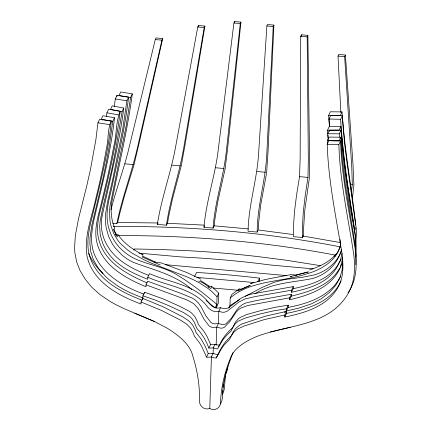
<?xml version="1.0" encoding="UTF-8"?>
<svg xmlns="http://www.w3.org/2000/svg" width="431" height="431" viewBox="0 0 431 431"><rect width="100%" height="100%" fill="white"/><g stroke="black" fill="none" stroke-linecap="round" stroke-linejoin="round"><path stroke-width="0.65" d="M301.436 36.145L301.436 34.803L307.874 35.385L309.587 158.398A140.129 25.822 89.5 0 0 309.41 177.766L304.803 210.139L303.683 226.943A34.997 6.449 89.5 0 0 303.672 235.143L302.562 237.486L293.457 236.662L293.592 224.632L294.551 211.001L296.598 194.871L299.545 176.645L300.132 159.217L300.73 36.301L301.436 34.803M302.562 237.486L302.53 225.413L303.316 211.766L305.196 195.626L307.971 177.41L308.327 159.955L307.168 36.877L307.874 35.385M355.796 246.004L355.537 237.395L354.713 230.273L345.834 173.925L343.448 153.98L340.851 126.477L329.225 126.628L327.517 130.221L327.819 133.567M141.018 301.986L140.953 304.022C118.315 295.531 92.703 281.928 87.03 256.213C83.716 236.28 92.062 216.755 96.027 197.581C100.051 181.526 103.537 165.342 106.312 149.029C108.795 139.881 107.19 129.639 111.273 121.025L99.669 119.198L97.961 122.792L95.865 139.768L90.483 169.399L86.739 186.02L78.474 218.959L75.355 235.498L74.574 247.55L74.875 252.776L76.648 261.908L80.064 270.609L85.193 279.202L91.808 287.235L99.857 294.508L110.191 301.511L116.623 305.056L124.564 308.871L154.363 321.488L166.942 328.056A92.078 84.595 25.4 0 1 179.91 337.284C185.75 342.365 191.148 348.474 192.851 356.248C197.403 370.708 199.855 385.605 199.467 400.728C199.235 406.207 204.466 410.393 209.778 408.518C214.546 411.357 220.51 408.211 220.527 402.624C221.071 387.814 224.352 373.397 229.89 359.594C231.997 352.305 237.783 347.063 243.946 343.065A92.078 84.595 25.4 0 1 257.415 336.228C288.053 324.726 328.4 326.019 347.402 294.745C355.214 282.434 355.359 267.177 353.565 253.18C348.049 217.073 339.897 181.203 338.868 144.547L340.576 140.953L328.923 140.678L327.215 144.272C328.363 180.767 335.964 216.577 341.837 252.491C343.135 262.56 343.916 273.195 340.145 282.855C331.207 304.986 306.188 312.852 284.767 317.011L284.832 314.969L286.54 311.376L265.825 316.063L242.405 323.805L239.442 325.357L235.38 328.697L232.627 332.91L231.361 335.701L225.833 341.406L223.463 344.558L219.783 350.64L216.217 357.972L214.008 357.822L211.4 356.97L207.613 357.294L206.546 357.1L201.654 346.335L199.494 342.774L194.354 336.105L193.271 333.104L190.798 328.417L186.968 324.365L180.702 320.233L161.323 310.374L141.018 301.986L142.72 298.392L163.026 306.78L182.405 316.64L188.676 320.772L192.501 324.823L194.979 329.51L196.062 332.511L201.202 339.181L205.086 346.05L208.254 353.506L206.546 357.1M142.688 299.41L142.72 298.392M142.79 299.254L142.898 295.822L144.6 292.229L163.198 298.888L180.099 306.489L188.859 311.042L191.655 313.089L194.866 316.629L197.344 321.488L198.438 324.591L203.734 331.116L207.112 336.573L210.592 344.514L208.884 348.108L213.28 347.871L216.545 348.835L217.633 348.9L221.69 340.646L225.09 335.533L229.066 331.003L232.675 327.684L235.445 322.135L238.23 318.881L240.137 317.469L246.807 314.511L261.224 310.492L275.549 307.211L288.231 305.202L288.167 307.357L285.721 312.076M144.568 293.312L144.6 292.229M341.643 264.144C334.273 286.356 310.439 295.116 289.637 299.728L291.34 296.135L291.404 294.211L256.542 300.515L245.751 303.036L242.852 304.324L239.426 306.84L236.474 310.342L231.447 318.089L226.097 323.686L225.203 324.112A6.907 6.346 25.4 0 1 222.515 324.586L218.425 323.536L214.299 323.843A6.907 6.346 25.4 0 1 211.653 322.889L210.791 322.307L205.819 315.772L201.309 307.168L198.594 303.155L195.34 300.03L192.544 298.23L181.968 293.78L147.704 281.233L145.996 284.826L145.937 286.755C125.065 278.07 101.43 265.119 96.566 240.94C93.985 227.902 98.591 214.902 101.5 202.349C106.139 183.865 110.336 165.272 113.719 146.513C116.812 134.995 115.627 122.269 120.206 111.273L108.623 109.253L106.915 112.847L106.392 116.709M342.106 253.53L340.285 260.685L336.309 268.411A49.861 45.81 25.4 0 1 323.525 280.915C313.833 287.014 302.589 289.896 291.507 292.272L293.215 288.678L293.279 286.599L251.052 294.147L246.909 295.327L240.719 298.392L228.769 307.686L226.367 308.558L224.282 308.715L220.516 307.729C216.448 309.032 212.262 306.856 209.601 303.817C195.636 284.476 169.717 282.747 149.492 273.615L147.785 277.208L147.72 279.288C136.724 274.892 125.712 269.941 116.596 262.231A49.861 45.81 25.4 0 1 104.663 247.496L102.675 243.294L100.229 234.987L99.69 226.544L100.116 221.356L102.449 209.31L111.748 169.582L115.513 150.872L122.07 111.672L123.778 108.079L112.227 105.832L110.519 109.426L122.07 111.672M209.778 408.518L211.4 356.97L213.108 353.377L215.715 354.228L217.924 354.379M213.092 353.905L213.28 347.871L214.988 344.277L219.341 345.306M208.512 286.184L211.842 286.486L218.765 293.182L217.057 296.776L216.745 306.797L216.173 307.998M216.152 345.263L216.718 327.129L218.425 323.536M218.765 293.182L218.463 302.88L216.755 306.468M218.42 323.719L218.808 311.322L220.516 307.729M229.96 305.719L230.202 297.961L231.91 294.373L239.21 288.959L241.877 289.196M286.399 312.863L286.523 308.795L288.231 305.202M284.767 317.011L286.475 313.418L286.54 311.376M289.637 299.728L289.697 297.805L291.404 294.211M291.507 292.272L291.572 290.192L293.279 286.599M257.167 232.072C257.264 205.97 265.501 180.837 266.757 154.891L273.227 26.539L273.911 25.1L267.559 24.524L266.875 25.968L258.562 154.153C256.935 180.088 248.579 205.151 248.062 231.253L257.167 232.072L258.277 229.734A34.749 5.608 -87 0 1 258.767 221.599L260.733 204.849L266.665 172.589A139.213 22.466 -87 0 1 267.953 153.328L273.911 25.1M223.048 387.356L223.263 384.193M259.263 281.308L259.51 278.13A433.688 158.947 1.8 0 0 196.509 272.44L194.548 276.562M355.769 264.661L355.963 255.028L355.085 244.35L345.086 182.674L342.284 158.452L340.765 137.225L329.117 137.085L327.409 140.678L327.619 144.013M213.065 228.091C214.859 202.026 223.57 177.13 226.35 151.243L240.277 23.565L240.961 22.121L234.609 21.55L233.925 22.988L218.161 150.5C215.004 176.371 206.174 201.223 203.96 227.266L213.065 228.091L214.175 225.752A34.722 4.806 -83.6 0 1 215.123 217.66L217.914 200.981L225.127 168.839A139.121 19.26 -83.6 0 1 227.487 149.676L240.961 22.121M355.774 256.908C357.827 236.026 350.565 215.57 348.216 195.017A765.154 702.956 25.4 0 1 342.063 144.671L341.04 130.243L329.397 130.162L327.689 133.755L328.158 140.22M342.64 257.415L341.6 263.066L340.21 267.161M111.273 121.025C107.912 156.695 98.09 191.245 89.955 226C87.951 235.994 86.658 246.575 89.734 256.493C97.191 279.821 120.702 291.997 142.036 300.17M352.423 198.255L353.926 184.721A141.718 29.001 86.3 0 1 353.07 165.262L345.414 55.039L338.782 54.441L338.012 56.062L340.851 112.41M351.389 192.124L352.299 184.349L351.75 166.813L344.644 56.66L345.414 55.039M355.823 242.669L356.426 233.413L356.114 227.46L346.756 161L344.584 143.324L342.322 115.702L330.669 115.433L328.961 119.021L329.483 126.843M102.379 120.227L102.486 119.333M234.448 22.886L234.609 21.55M112.777 121.3L101.188 119.339L102.896 115.745L114.484 117.706L112.777 121.3L109.07 147.434L106.037 163.828L102.632 179.964L91.798 225.478L90.02 237.847L89.853 243.138L90.801 251.876L93.408 259.694L98.16 267.904L105.008 275.953L109.118 279.714L118.627 286.545L124.279 289.767L130.728 292.945L142.828 297.983M114.484 117.706C110.799 153.037 101.457 187.372 93.5 221.884C91.604 231.786 90.365 242.281 93.538 252.065C101.317 274.035 123.218 286.507 143.927 294.147M114.269 106.705L115.292 98.947L117 95.359L128.605 97.185C124.839 128.12 118.008 158.576 111.484 189.015C109.377 197.732 107.071 206.53 107.06 215.565C107.082 229.055 113.014 242.4 123.347 251.144A47.302 43.456 25.4 0 0 135.065 258.778C147.752 264.672 161.981 266.53 174.318 273.27C189.565 282.046 203.405 293.075 216.82 304.399L215.112 307.993L206.056 300.445M116.828 96.646L117 95.359M128.605 97.185L126.897 100.779L122.765 128.842L112.863 178.736L107.502 202.166L105.552 214.148L105.595 223.678L106.236 228.118L108.66 236.565L112.448 244.097L115.077 247.841L121.639 254.737A47.302 43.456 25.4 0 0 133.362 262.371C153.501 269.919 175.218 274.687 191.773 289.481M222.595 392.275L222.843 390.443M120.206 111.273C116.063 145.586 108.251 179.307 99.744 212.769C97.503 222.197 96.296 232.282 99.394 241.667C106.096 263.276 127.662 274.601 147.046 282.898M227.924 366.328L226.722 372.136L225.074 374.717M130.615 97.481L119.026 95.537L120.728 91.948L132.322 93.888L130.615 97.481L126.041 126.477L109.883 206.778L109.469 212.144L110.013 221.232L110.886 225.526L113.719 233.51L117.765 240.315L120.486 243.596L127.624 250.007L132.188 253.196L144.029 259.796L151.507 263.222L186.542 276.713L193.352 279.73L199.327 282.806L208.599 288.856L212.391 292.024L217.057 296.776M132.322 93.888C127.398 130.668 118.536 166.775 111.591 203.184C110.562 211.594 111.403 220.295 114.651 228.161L113.671 230.219L117.167 236.872L118.142 234.82L115.556 234.583M225.758 372.901L224.136 389.904L222.574 394.338M123.778 108.079C119.085 145.145 109.399 181.268 101.824 217.763C100.525 226.695 102.002 235.972 106.371 243.903A49.861 45.81 25.4 0 0 118.299 258.638C127.258 266.207 138.039 271.126 148.84 275.452M166.474 225.197C170.029 199.219 179.231 174.485 183.584 148.695L204.202 27.584L204.914 26.086L198.475 25.504L197.764 27.002L175.395 147.952C170.66 173.72 161.345 198.427 157.369 224.373L166.474 225.197L167.589 222.859A34.922 3.987 -80.1 0 1 169.017 214.789L172.648 198.206L181.187 166.183A139.838 15.974 -80.1 0 1 184.657 147.116L204.914 26.086M198.233 26.824L198.475 25.504M112.922 223.296L116.823 223.651C122.005 197.797 131.671 173.143 137.489 147.467L161.921 40.158L162.692 38.542L156.06 37.944L155.289 39.56L129.295 146.729C124.306 168.052 116.343 188.514 110.966 209.735M162.692 38.542L138.502 145.888A141.239 12.941 -76.9 0 0 133.993 164.863L124.225 196.762L119.818 213.248A35.304 3.232 -76.9 0 0 117.938 221.308L116.823 223.651M340.727 244.474C336.913 261.164 320.47 270.259 305.137 274.342C280.392 282.343 250.961 280.204 230.202 297.961M341.524 249.366C339.062 259.036 332.953 267.662 324.538 273.06A47.302 43.456 25.4 0 1 312.405 278.539C293.026 282.558 272.273 282.547 255.05 293.737M233.02 352.601C227.654 366.506 222.66 380.923 222.644 396.003C222.283 398.745 222.019 401.746 220.263 404.019M341.233 251.532C338.308 258.912 332.845 265.113 326.245 269.467A47.302 43.456 25.4 0 1 314.113 274.946L303.09 277.16L284.546 279.606L274.175 282.289L262.118 287.402L245.261 296.356M341.25 258.767L338.017 264.817A49.861 45.81 25.4 0 1 325.233 277.327C315.54 283.42 304.297 286.303 293.215 288.678M340.307 246.753L337.575 252.264L334.645 256.51L335.62 254.457C328.977 262.452 319.112 266.751 309.458 269.941M341.072 280.931C331.568 302.012 307.314 309.248 286.475 313.418M115.794 235.31L116.305 234.227L113.73 229.303M133.75 250.163L134.316 248.962L161.83 249.549L188.767 250.718A434.012 159.066 1.8 0 1 257.382 256.52L285.979 260.189L320.567 265.674M157.369 224.373L157.929 223.204M203.96 227.266L204.515 226.097M208.286 287.477L208.992 285.99L200.404 280.457M211.842 286.486L210.867 288.544C207.015 285.904 203.308 282.186 198.723 281.104M228.829 307.982L229.965 305.59L239.695 299.561M239.21 288.959L238.235 291.011L241.85 289.002L249.533 285.694M329.505 126.331L328.648 115.363L330.356 111.774L342.004 111.925C344.482 149.864 351.626 187.313 355.699 225.063M257.83 281.658L259.51 278.13M342.004 111.925L340.296 115.519L328.648 115.363M353.598 224.039C348.226 189.274 342.79 154.433 340.614 119.295L342.322 115.702M340.851 126.477L339.143 130.07L327.517 130.221M339.563 137.112L339.332 133.831L341.04 130.243M340.765 137.225L339.057 140.818L327.409 140.678M340.749 276.061C331.056 295.763 308.391 303.672 288.167 307.357M216.217 357.972L221.755 348.151L224.131 344.999L229.658 339.294L230.919 336.503L233.677 332.29L237.734 328.95L244.226 325.971L264.117 319.657L284.832 314.969M218.754 346.54L223.382 339.127L227.363 334.596L230.968 331.277L232.25 328.39L235.019 324.004L238.435 321.063L245.099 318.105L259.516 314.086L273.847 310.805L286.523 308.795M349.422 290.586C356.987 278.388 357.003 263.368 355.273 249.592C349.751 213.48 341.605 177.61 340.576 140.953M339.682 268.152C330.071 285.645 309.393 291.62 291.34 296.135M347.989 292.821L349.11 291.151M284.239 312.4L286.459 310.95L298.807 308.122L311.236 303.936L321.122 298.855L329.349 292.574L335.647 285.473L339.822 278.054L342.004 270.485L342.57 265.959L342.586 257.431M242.082 288.98L250.443 285.22M308.09 271.886L296.668 274.876M308.483 271.993L290.063 276.675L291.378 276.794M270.334 331.962L290.354 327.269M213.108 353.377L210.457 353.754L208.254 353.506M214.988 344.277L210.592 344.514M289.697 297.805L247.771 305.52L241.15 307.917L239.264 309.113L236.317 311.931L229.745 321.682L224.389 327.28L223.495 327.705A6.907 6.346 25.4 0 1 220.807 328.18L216.718 327.129L212.591 327.436A6.907 6.346 25.4 0 1 209.951 326.482L209.083 325.901L204.111 319.366L198.185 308.488L193.638 303.623L187.199 300.046L145.996 284.826M291.572 290.192L255.75 296.458L245.207 298.92L239.011 301.986L227.062 311.279L224.659 312.152L222.574 312.308L218.808 311.322C214.74 312.626 210.56 310.449 207.898 307.411C193.928 288.064 168.009 286.34 147.785 277.208M113.337 226.464C189.36 225.984 265.523 232.277 340.172 246.85M117.566 222.498L158.08 222.972M117.992 235.574C190.944 235.396 263.987 241.484 335.674 255.174M327.689 133.755L339.332 133.831M328.961 119.021L340.614 119.295M327.215 144.272L338.868 144.547M167.002 223.253L204.262 225.138M214.272 225.844L248.38 228.92M233.925 22.988L240.277 23.565M266.875 25.968L273.227 26.539M197.764 27.002L204.202 27.584M300.73 36.301L307.168 36.877M155.289 39.56L161.921 40.158M338.012 56.062L344.644 56.66M215.651 167.761L224.077 168.521M257 171.495L265.421 172.255M171.91 165.121L180.33 165.881M299.545 176.645L307.971 177.41M124.904 163.812L133.324 164.577M350.355 184.172L352.299 184.349M139.003 253.137L181.219 256.951L194.57 257.706A433.775 158.98 1.8 0 1 260.092 263.67L271.514 265.103L313.089 268.858M141.923 254.813L143.189 254.926C133.669 249.958 124.203 243.908 118.142 234.82M154.33 262.037L155.634 262.156L142.246 255.998M155.279 262.355L161.21 262.894L186.844 272.543L200.943 279.159M296.97 275.15L291.038 274.617L275.409 277.532L264.946 279.595L250.513 283.636L251.758 283.749M165.52 264.693L286.637 275.63M196.897 277.386L253.994 282.542M213.016 288L237.955 290.252M258.832 230.068L292.929 234.518M115.292 98.947L126.897 100.779M97.961 122.792L109.566 124.618M302.584 235.978L340.802 242.653M106.915 112.847L118.498 114.861M142.898 295.822L155.381 300.105L169.421 305.951L183.504 312.54L189.947 316.683L191.757 318.434L194.322 322.167L196.73 328.185L200.108 332.134L203.782 337.36L206.837 343.054L208.884 348.108M134.758 313.218L154.363 321.488M160.235 264.952L142.214 256.984M102.987 273.545C96.873 267.877 91.905 260.927 88.608 253.261M353.668 224.68L353.894 226.593M354.04 227.864L354.185 229.141M327.937 134.908L328.18 137.581M329.397 130.162L329.489 131.455M340.156 239.507L340.431 243.838M355.78 227.643L355.839 229.578"/></g></svg>
